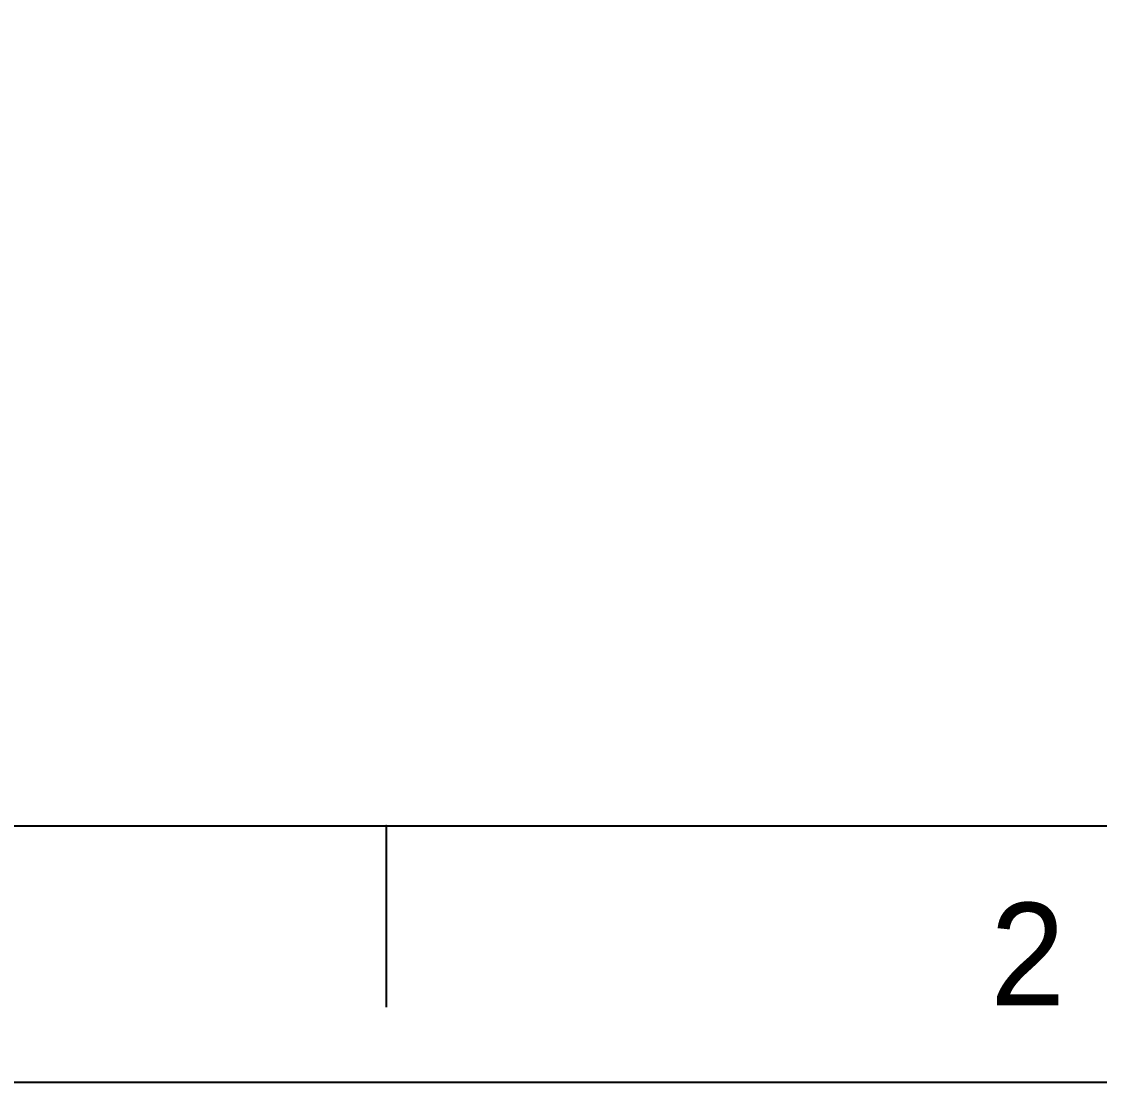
# Model space of a CAD drawing. Extents: x 9509 to 10103, y -15405 to -14985.
# Drawn here: x 9573.6 to 9633, y -15404.7 to -15346.2 of the extents above; entities that cross this region are included whole.
import ezdxf

# ---------------------------------------------------------------- set-up
doc = ezdxf.new("R2010")
doc.units = 0
doc.header["$MEASUREMENT"] = 0
doc.layers.get('0').update_dxf_attribs({"linetype": 'CONTINUOUS'})
doc.styles.get("Standard").update_dxf_attribs({"font": ''})
doc.styles.get('Standard').set_extended_font_data('Gulim')

msp = doc.modelspace()

# ---------------------------------------------------------------- linework, layer by layer
for p, q in [((9522.972, -15390.514), (10088.629, -15390.514)), ((9593.679, -15390.514), (9593.679, -15400.514))]:
    msp.add_line(p, q)
msp.add_lwpolyline([(9508.831, -14984.655), (10102.77, -14984.655), (10102.77, -15404.655), (9508.831, -15404.655)], close=True)
msp.add_point((9593.679, -15390.514))

# ---------------------------------------------------------------- texts
at = {"insert": (9629.033, -15397.585), "char_height": 5.657, "attachment_point": 5}
msp.add_mtext_dynamic_manual_height_columns('2', width=50, gutter_width=12.5, heights=[0], dxfattribs=at)

doc.saveas('drawing.dxf')
